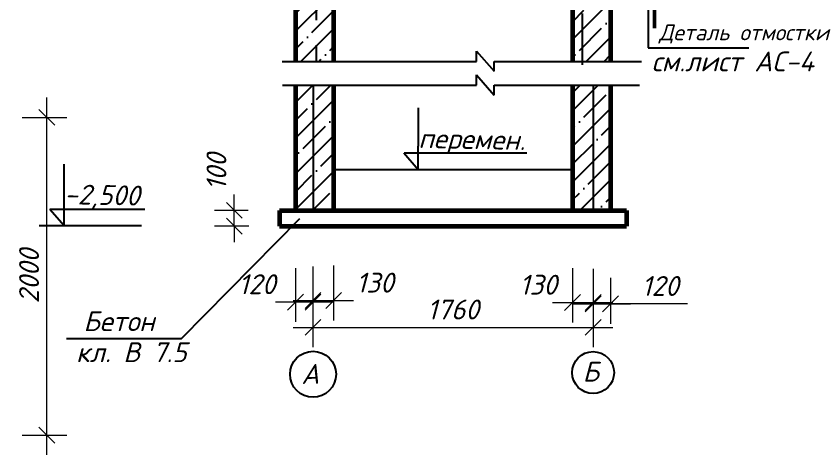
# Model space of a CAD drawing. Extents: x 108150 to 142535, y -18867 to -9422.
# Drawn here: x 140129.3 to 140230.6, y -15960.6 to -15905.3 of the extents above; entities that cross this region are included whole.
import ezdxf

# ---------------------------------------------------------------- set-up
doc = ezdxf.new("R2010")
doc.units = 0
doc.header["$MEASUREMENT"] = 0
doc.header["$PDMODE"] = 32
doc.header["$PDSIZE"] = 0.6
doc.linetypes.add('CENTER', pattern=[50.8, 31.75, -6.35, 6.35, -6.35])
for name, color, linetype, lineweight in [('stena', 7, 'Continuous', 50), ('надписи', 2, 'Continuous', 15), ('Разм.', 8, 'Continuous', 15), ('Размер', 8, 'Continuous', 30), ('РАЗМЕРЫ', 8, 'Continuous', 30), ('Текст', 2, 'Continuous', 15)]:
    doc.layers.add(name, color=color, linetype=linetype, lineweight=lineweight)
doc.layers.add('vsp_lin', color=2, linetype='Continuous')
doc.layers.add('заливка', color=44, linetype='Continuous')
doc.styles.add('ГОСТ2.5', font='isocpeur.ttf', dxfattribs={"oblique": 15, "height": 2.5})
doc.styles.add('ГОСТ3.5', font='isocpeur.ttf', dxfattribs={"oblique": 15, "height": 3.5})
doc.dimstyles.new('50', dxfattribs={"dimtxt": 3.5, "dimasz": 2, "dimexe": 2.5, "dimexo": 1, "dimgap": 1, "dimtad": 1, "dimdec": 0, "dimlfac": 50, "dimtxsty": 'ГОСТ3.5', "dimblk": 'ARCHTICK', "dimcen": 2.5, "dimdle": 2.5, "dimclrd": 256, "dimclre": 256, "dimclrt": 2, "dimadec": 3, "dimazin": 0, "dimtfac": 1, "dimtdec": 0, "dimtmove": 1, "dimatfit": 3, "dimldrblk": 'DOTSMALL', "dimfxl": 1, "dimlwd": -1, "dimlwe": -1, "dimarcsym": 0})

# ---------------------------------------------------------------- blocks, each defined once
blk = doc.blocks.new('_Oblique')
at = {"color": 0, "linetype": 'ByBlock', "lineweight": -2}
blk.add_line((-0.5, -0.5), (0.5, 0.5), dxfattribs=at)
blk = doc.blocks.new('*D4266')
at = {"layer": 'Defpoints', "color": 0, "lineweight": 0, "ltscale": 0.5, "transparency": 16777216}
for p in [(140129.11, -15918.09), (140133.21, -15918.09), (140129.11, -15958.09)]:
    blk.add_point(p, dxfattribs=at)
at = {"layer": 'Разм.', "ltscale": 0.5, "transparency": 16777216}
for p, q in [((140133.21, -15960.59), (140133.21, -15915.59)), ((140130.11, -15918.09), (140135.71, -15918.09)), ((140130.11, -15958.09), (140135.71, -15958.09))]:
    blk.add_line(p, q, dxfattribs=at)
at = {"layer": 'Разм.', "ltscale": 0.5, "transparency": 16777216, "xscale": 2, "yscale": 2, "zscale": 2}
for p, rotation in [((140133.21, -15918.09), 90), ((140133.21, -15958.09), 270)]:
    blk.add_blockref('_Oblique', p, dxfattribs=dict(at, rotation=rotation))
at = {"layer": 'Разм.', "color": 2, "lineweight": 40, "ltscale": 0.5, "transparency": 16777216, "insert": (140130.96, -15938.09), "char_height": 2.5, "attachment_point": 5, "rotation": 90, "style": 'ГОСТ2.5'}
blk.add_mtext('2000', dxfattribs=at)
blk = doc.blocks.new('_DotSmall')
at = {"color": 0, "linetype": 'ByBlock', "lineweight": 15, "const_width": 0.5}
blk.add_lwpolyline([(-0.0625, 0, 1), (0.0625, 0, 1)], format="xyb", close=True, dxfattribs=at)
blk = doc.blocks.new('*D4348')
at = {"layer": 'Defpoints', "color": 0, "lineweight": 0, "ltscale": 0.5, "transparency": 16777216}
for p in [(140156.81, -15929.8), (140159.56, -15929.8), (140159.63, -15931.8)]:
    blk.add_point(p, dxfattribs=at)
at = {"layer": 'Разм.', "ltscale": 0.5, "transparency": 16777216}
for p, q in [((140156.81, -15929.8), (140156.81, -15927.8)), ((140158.56, -15929.8), (140154.31, -15929.8)), ((140156.81, -15931.8), (140156.81, -15929.8)), ((140158.63, -15931.8), (140154.31, -15931.8)), ((140156.81, -15931.8), (140156.81, -15933.8))]:
    blk.add_line(p, q, dxfattribs=at)
at = {"layer": 'Разм.', "ltscale": 0.5, "transparency": 16777216, "xscale": 2, "yscale": 2, "zscale": 2}
for p, rotation in [((140156.81, -15929.8), 270), ((140156.81, -15931.8), 90)]:
    blk.add_blockref('_Oblique', p, dxfattribs=dict(at, rotation=rotation))
at = {"layer": 'Разм.', "color": 2, "lineweight": 40, "ltscale": 0.5, "transparency": 16777216, "insert": (140154.56, -15924.96), "char_height": 2.5, "attachment_point": 5, "rotation": 90, "style": 'ГОСТ2.5'}
blk.add_mtext('100', dxfattribs=at)
blk = doc.blocks.new('*D4354')
at = {"layer": 'Defpoints', "color": 0, "lineweight": 0, "ltscale": 0.5, "transparency": 16777216}
for p in [(140166.72, -15935.85), (140202, -15936.15), (140202, -15944.53)]:
    blk.add_point(p, dxfattribs=at)
at = {"layer": 'Разм.', "ltscale": 0.5, "transparency": 16777216}
for p, q in [((140166.72, -15936.85), (140166.72, -15947.03)), ((140202, -15937.15), (140202, -15947.03)), ((140164.22, -15944.53), (140204.5, -15944.53))]:
    blk.add_line(p, q, dxfattribs=at)
at = {"layer": 'Разм.', "ltscale": 0.5, "transparency": 16777216, "xscale": 2, "yscale": 2, "zscale": 2, "rotation": 180}
blk.add_blockref('_Oblique', (140166.72, -15944.53), dxfattribs=at)
at = {"layer": 'Разм.', "ltscale": 0.5, "transparency": 16777216, "xscale": 2, "yscale": 2, "zscale": 2}
blk.add_blockref('_Oblique', (140202, -15944.53), dxfattribs=at)
at = {"layer": 'Разм.', "color": 2, "lineweight": 40, "ltscale": 0.5, "transparency": 16777216, "insert": (140184.36, -15942.28), "char_height": 2.5, "attachment_point": 5, "style": 'ГОСТ2.5'}
blk.add_mtext('1760', dxfattribs=at)
blk = doc.blocks.new('*D4355')
at = {"layer": 'Defpoints', "color": 0, "lineweight": 0, "ltscale": 0.5, "transparency": 16777216}
for p in [(140166.72, -15935.91), (140169.32, -15935.73), (140169.32, -15941.15)]:
    blk.add_point(p, dxfattribs=at)
at = {"layer": 'Разм.', "ltscale": 0.5, "transparency": 16777216}
for p, q in [((140166.72, -15936.91), (140166.72, -15943.65)), ((140169.32, -15936.73), (140169.32, -15943.65)), ((140164.22, -15941.15), (140171.82, -15941.15))]:
    blk.add_line(p, q, dxfattribs=at)
at = {"layer": 'Разм.', "ltscale": 0.5, "transparency": 16777216, "xscale": 2, "yscale": 2, "zscale": 2, "rotation": 180}
blk.add_blockref('_Oblique', (140166.72, -15941.15), dxfattribs=at)
at = {"layer": 'Разм.', "ltscale": 0.5, "transparency": 16777216, "xscale": 2, "yscale": 2, "zscale": 2}
blk.add_blockref('_Oblique', (140169.32, -15941.15), dxfattribs=at)
at = {"layer": 'Разм.', "color": 2, "lineweight": 40, "ltscale": 0.5, "transparency": 16777216, "insert": (140174.52, -15938.9), "char_height": 2.5, "attachment_point": 5, "style": 'ГОСТ2.5'}
blk.add_mtext('130', dxfattribs=at)
blk = doc.blocks.new('*D4356')
at = {"layer": 'Defpoints', "color": 0, "lineweight": 0, "ltscale": 0.5, "transparency": 16777216}
for p in [(140164.51, -15936.09), (140166.72, -15936.91), (140164.51, -15941.35)]:
    blk.add_point(p, dxfattribs=at)
at = {"layer": 'Разм.', "ltscale": 0.5, "transparency": 16777216}
for p, q in [((140164.51, -15937.09), (140164.51, -15943.85)), ((140166.72, -15937.91), (140166.72, -15943.85)), ((140169.22, -15941.35), (140162.01, -15941.35))]:
    blk.add_line(p, q, dxfattribs=at)
at = {"layer": 'Разм.', "ltscale": 0.5, "transparency": 16777216, "xscale": 2, "yscale": 2, "zscale": 2, "rotation": 180}
blk.add_blockref('_Oblique', (140164.51, -15941.35), dxfattribs=at)
at = {"layer": 'Разм.', "ltscale": 0.5, "transparency": 16777216, "xscale": 2, "yscale": 2, "zscale": 2}
blk.add_blockref('_Oblique', (140166.72, -15941.35), dxfattribs=at)
at = {"layer": 'Разм.', "color": 2, "lineweight": 40, "ltscale": 0.5, "transparency": 16777216, "insert": (140159.67, -15939.1), "char_height": 2.5, "attachment_point": 5, "style": 'ГОСТ2.5'}
blk.add_mtext('120', dxfattribs=at)
blk = doc.blocks.new('*D4357')
at = {"layer": 'Defpoints', "color": 0, "lineweight": 0, "ltscale": 0.5, "transparency": 16777216}
for p in [(140199.4, -15936.07), (140202, -15936.15), (140202, -15941.41)]:
    blk.add_point(p, dxfattribs=at)
at = {"layer": 'Разм.', "ltscale": 0.5, "transparency": 16777216}
for p, q in [((140199.4, -15937.07), (140199.4, -15943.91)), ((140202, -15937.15), (140202, -15943.91)), ((140196.9, -15941.41), (140204.5, -15941.41))]:
    blk.add_line(p, q, dxfattribs=at)
at = {"layer": 'Разм.', "ltscale": 0.5, "transparency": 16777216, "xscale": 2, "yscale": 2, "zscale": 2, "rotation": 180}
blk.add_blockref('_Oblique', (140199.4, -15941.41), dxfattribs=at)
at = {"layer": 'Разм.', "ltscale": 0.5, "transparency": 16777216, "xscale": 2, "yscale": 2, "zscale": 2}
blk.add_blockref('_Oblique', (140202, -15941.41), dxfattribs=at)
at = {"layer": 'Разм.', "color": 2, "lineweight": 40, "ltscale": 0.5, "transparency": 16777216, "insert": (140195.09, -15939.16), "char_height": 2.5, "attachment_point": 5, "style": 'ГОСТ2.5'}
blk.add_mtext('130', dxfattribs=at)
blk = doc.blocks.new('*D4358')
at = {"layer": 'Defpoints', "color": 0, "lineweight": 0, "ltscale": 0.5, "transparency": 16777216}
for p in [(140202, -15937.66), (140204.2, -15937.28), (140204.2, -15941.57)]:
    blk.add_point(p, dxfattribs=at)
at = {"layer": 'Разм.', "ltscale": 0.5, "transparency": 16777216}
for p, q in [((140202, -15938.66), (140202, -15944.07)), ((140204.2, -15938.28), (140204.2, -15944.07)), ((140199.5, -15941.57), (140206.7, -15941.57)), ((140213.9, -15941.57), (140204.2, -15941.57))]:
    blk.add_line(p, q, dxfattribs=at)
at = {"layer": 'Разм.', "ltscale": 0.5, "transparency": 16777216, "xscale": 2, "yscale": 2, "zscale": 2, "rotation": 180}
blk.add_blockref('_Oblique', (140202, -15941.57), dxfattribs=at)
at = {"layer": 'Разм.', "ltscale": 0.5, "transparency": 16777216, "xscale": 2, "yscale": 2, "zscale": 2}
blk.add_blockref('_Oblique', (140204.2, -15941.57), dxfattribs=at)
at = {"layer": 'Разм.', "color": 2, "lineweight": 40, "ltscale": 0.5, "transparency": 16777216, "insert": (140210.44, -15939.32), "char_height": 2.5, "attachment_point": 5, "style": 'ГОСТ2.5'}
blk.add_mtext('120', dxfattribs=at)

msp = doc.modelspace()

# ---------------------------------------------------------------- hatches: boundary and pattern name
at = {"layer": 'заливка'}
h = msp.add_hatch(dxfattribs=at)
h.set_pattern_fill('ANSI35', color=256, scale=0.5)
h.set_pattern_definition([(45, (101452.146, -18267.54), (-2.24506403, 2.24506403), []), (45, (101454.391, -18267.54), (-2.24506403, 2.24506403), [3.96875, -0.79375, 0, -0.79375])])
h.paths.add_polyline_path([(140199.3964, -15901.2102), (140204.1962, -15901.2102), (140204.1962, -15911.088), (140199.3964, -15911.088)])
h.paths.add_polyline_path([(140199.3964, -15914.0897), (140204.196, -15914.0897), (140204.196, -15929.7969), (140199.3964, -15929.7969)])
h.paths.add_polyline_path([(140164.5228, -15914.042), (140169.3228, -15914.042), (140169.3228, -15929.7968), (140164.5228, -15929.7968)])
h.paths.add_polyline_path([(140164.5228, -15901.2897), (140169.3228, -15901.3697), (140169.3228, -15911.0403), (140164.5228, -15910.9603)])

# ---------------------------------------------------------------- linework, layer by layer
at = {"color": 2}
for p, q in [((140179.9969, -15921.7211), (140179.9969, -15916.8904)), ((140179.9769, -15924.644), (140179.9769, -15921.7281)), ((140178.1775, -15922.5669), (140179.9804, -15924.644)), ((140178.1848, -15922.5669), (140185.137, -15922.5669)), ((140185.137, -15922.5669), (140193.6402, -15922.5669)), ((140135.3949, -15928.7942), (140135.3949, -15923.9635)), ((140135.3749, -15931.7171), (140135.3749, -15928.8012)), ((140133.5755, -15929.64), (140135.3784, -15931.7171)), ((140133.5829, -15929.64), (140140.535, -15929.64)), ((140140.535, -15929.64), (140145.544, -15929.64))]:
    msp.add_line(p, q, dxfattribs=at)
at = {"layer": 'stena', "linetype": 'Continuous'}
msp.add_line((140209.7267, -15898.7377), (140209.7267, -15906.8477), dxfattribs=at)
at = {"layer": 'vsp_lin', "linetype": 'Continuous'}
for p, q in [((140208.9496, -15898.285), (140208.9496, -15909.3161)), ((140208.9496, -15909.3161), (140221.6297, -15909.3161))]:
    msp.add_line(p, q, dxfattribs=at)
at = {"layer": 'Размер', "color": 1, "linetype": 'ByBlock', "lineweight": 25, "ltscale": 0.5}
for centre, radius in [((140166.7228, -15950.4325), 2.8983), ((140201.9924, -15950.2192), 2.6404)]:
    msp.add_circle(centre, radius, dxfattribs=at)
at = {"layer": 'РАЗМЕРЫ', "color": 8, "linetype": 'CENTER', "lineweight": 25, "ltscale": 0.5}
for p, q in [((140200.6396, -15854.2113), (140200.6397, -15911.4881)), ((140167.1228, -15858.2101), (140167.1228, -15911.0403)), ((140166.7228, -15914.042), (140166.7228, -15932.6998)), ((140201.9966, -15914.042), (140201.9967, -15932.7997))]:
    msp.add_line(p, q, dxfattribs=at)
at = {"layer": 'РАЗМЕРЫ', "color": 1, "lineweight": 60, "ltscale": 0.5}
for p, q in [((140164.5228, -15898.2099), (140164.5228, -15911.0403)), ((140204.1962, -15898.2101), (140204.1962, -15911.088)), ((140169.3228, -15901.2098), (140169.3228, -15911.0403)), ((140199.3964, -15901.2101), (140199.3964, -15911.088)), ((140164.5228, -15914.042), (140164.5228, -15929.7968)), ((140169.3228, -15914.042), (140169.3228, -15929.7968)), ((140199.3964, -15914.0897), (140199.3967, -15929.7969)), ((140204.1962, -15914.0897), (140204.1961, -15929.7969)), ((140162.5228, -15929.7968), (140193.527, -15929.7968)), ((140162.5228, -15929.7968), (140206.196, -15929.7969)), ((140162.5228, -15929.7968), (140162.5228, -15931.7968)), ((140206.196, -15929.7969), (140206.196, -15931.7969)), ((140162.5228, -15931.7968), (140206.196, -15931.7969))]:
    msp.add_line(p, q, dxfattribs=at)
at = {"layer": 'РАЗМЕРЫ', "lineweight": 25, "ltscale": 0.5}
for p, q in [((140187.2981, -15911.0403), (140187.2981, -15909.7535)), ((140187.2981, -15909.7535), (140189.5264, -15912.2935)), ((140162.8369, -15911.0403), (140187.2981, -15911.0403)), ((140189.5264, -15911.0403), (140208.1075, -15911.0403)), ((140189.5264, -15912.2935), (140189.5264, -15911.0403)), ((140187.2981, -15914.042), (140187.2981, -15912.7552)), ((140187.2981, -15912.7552), (140189.5264, -15915.2952)), ((140162.8886, -15914.042), (140187.2981, -15914.042)), ((140189.5264, -15914.042), (140207.8483, -15914.042)), ((140189.5264, -15915.2952), (140189.5264, -15914.042)), ((140169.3228, -15924.6441), (140199.3965, -15924.6439)), ((140150.1495, -15945.925), (140165.0731, -15930.8237)), ((140135.6575, -15945.925), (140150.1495, -15945.925))]:
    msp.add_line(p, q, dxfattribs=at)
at = {"layer": 'РАЗМЕРЫ', "color": 2, "lineweight": 25, "ltscale": 0.5}
msp.add_line((140132.2426, -15931.7081), (140145.1074, -15931.7081), dxfattribs=at)

# ---------------------------------------------------------------- texts
at = {"layer": 'надписи', "ltscale": 3, "style": 'ГОСТ2.5', "oblique": 15}
msp.add_text('Б', height=2.5, dxfattribs=at).set_placement((140200.6815, -15951.3562, -1531.6693))
msp.add_text('А', height=2.5, rotation=0.513737, dxfattribs=at).set_placement((140165.261, -15951.6528))
at = {"layer": 'Текст', "style": 'ГОСТ2.5', "oblique": 15}
for s, height, p in [('Деталь отмостки', 2, (140210.3, -15908.3894)), ('см.лист АС-4', 2.5, (140209.3797, -15912.2985)), ('Бетон ', 2.5, (140137.8037, -15944.9983)), ('кл. В 7.5', 2.5, (140136.8835, -15948.9073))]:
    msp.add_text(s, height=height, dxfattribs=at).set_placement(p)
for s, p in [('перемен.', (140179.9769, -15921.9432)), ('-2,500', (140135.3749, -15929.0162))]:
    msp.add_text(s, height=2.5, rotation=358.906136, dxfattribs=at).set_placement(p)

# ---------------------------------------------------------------- dimensions: what is measured, and where the dimension line sits
at = {"layer": 'Разм.', "color": 1, "lineweight": 40, "ltscale": 0.5}
dim = msp.add_linear_dim(base=(140133.2123, -15918.0874), p1=(140129.1126, -15958.0874), p2=(140129.1126, -15918.0874), angle=90, dimstyle='50', override={"dimtxsty": 'ГОСТ2.5', "dimblk1": 'Oblique', "dimblk2": 'Oblique', "dimsah": 1}, dxfattribs=at)
dim.commit()
dim.dimension.update_dxf_attribs({"geometry": '*D4266', "text_midpoint": (140130.9623, -15938.0874)})
dim = msp.add_linear_dim(base=(140156.8108, -15929.7968), p1=(140159.6335, -15931.7968), p2=(140159.5602, -15929.7968), angle=90, dimstyle='50', override={"dimtxsty": 'ГОСТ2.5', "dimblk1": 'Oblique', "dimblk2": 'Oblique', "dimsah": 1}, dxfattribs=at)
dim.commit()
dim.dimension.update_dxf_attribs({"geometry": '*D4348', "text_midpoint": (140156.8108, -15924.9619), "dimtype": 160})
for base, p1, p2, picture, middle in [((140164.508, -15941.3471), (140166.7228, -15936.9133), (140164.508, -15936.085), '*D4356', (140159.6731, -15941.3471)), ((140204.196, -15941.5716), (140201.9967, -15937.6579), (140204.196, -15937.2763), '*D4358', (140210.436, -15941.5716))]:
    dim = msp.add_linear_dim(base=base, p1=p1, p2=p2, text='120', dimstyle='50', override={"dimtxsty": 'ГОСТ2.5', "dimblk1": 'Oblique', "dimblk2": 'Oblique', "dimsah": 1}, dxfattribs=at)
    dim.commit()
    dim.dimension.update_dxf_attribs({"geometry": picture, "text_midpoint": middle, "dimtype": 160})
for base, p1, p2, picture, middle in [((140169.3228, -15941.1509), (140166.7228, -15935.9133), (140169.3228, -15935.727), '*D4355', (140174.5242, -15941.1509)), ((140201.9967, -15941.41), (140199.3967, -15936.0729), (140201.9967, -15936.154), '*D4357', (140195.0877, -15941.41))]:
    dim = msp.add_linear_dim(base=base, p1=p1, p2=p2, dimstyle='50', override={"dimtxsty": 'ГОСТ2.5', "dimblk1": 'Oblique', "dimblk2": 'Oblique', "dimsah": 1}, dxfattribs=at)
    dim.commit()
    dim.dimension.update_dxf_attribs({"geometry": picture, "text_midpoint": middle, "dimtype": 160})
dim = msp.add_linear_dim(base=(140201.9967, -15944.5342), p1=(140166.7228, -15935.8528), p2=(140201.9967, -15936.154), text='1760', dimstyle='50', override={"dimtxsty": 'ГОСТ2.5', "dimblk1": 'Oblique', "dimblk2": 'Oblique', "dimsah": 1}, dxfattribs=at)
dim.commit()
dim.dimension.update_dxf_attribs({"geometry": '*D4354', "text_midpoint": (140184.3597, -15942.2842)})

doc.saveas('drawing.dxf')
